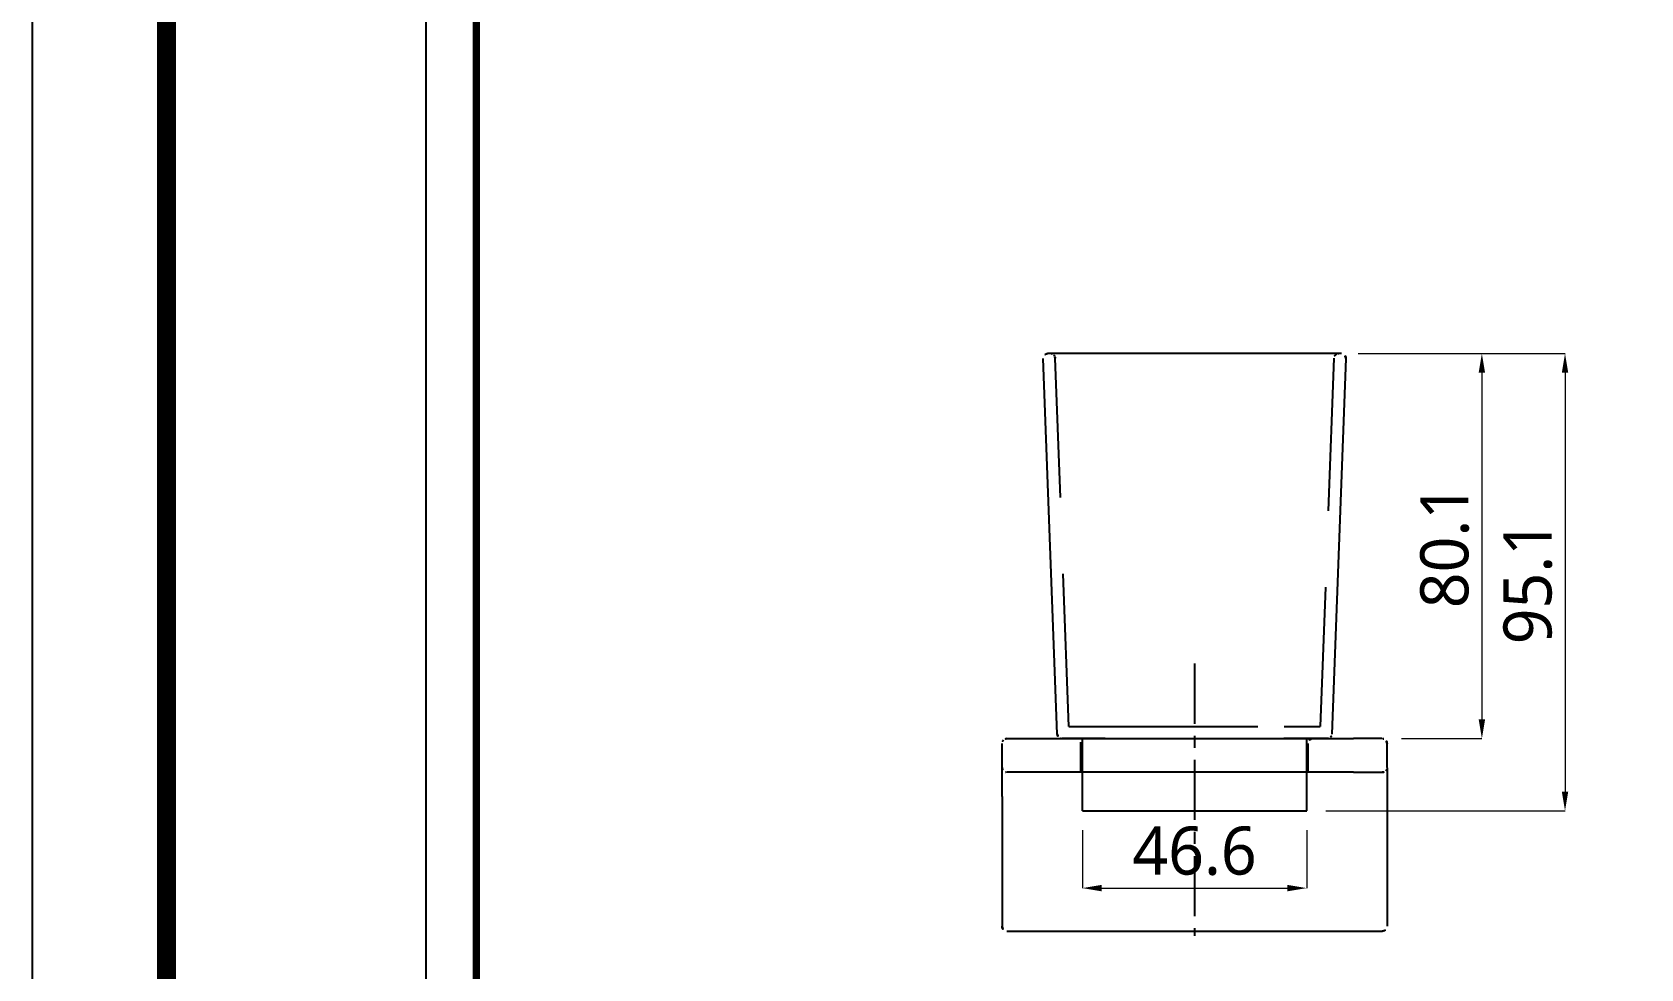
# Model space of a CAD drawing. Extents: x 16296675745 to 16296677481, y -37409619395 to -37409618123.
# Drawn here: x 16296675745 to 16296676079.2, y -37409619099.6 to -37409618904.9 of the extents above; entities that cross this region are included whole.
import ezdxf

# ---------------------------------------------------------------- set-up
doc = ezdxf.new("R2010")
doc.units = 0
doc.header["$LTSCALE"] = 10
doc.header["$MEASUREMENT"] = 0
doc.header["$PDMODE"] = 3
doc.header["$PDSIZE"] = -10
doc.linetypes.add('CENTER', pattern=[2, 1.25, -0.25, 0.25, -0.25])
doc.linetypes.add('HIDDEN2', pattern=[4.7625, 3.175, -1.5875])
doc.layers.get('0').update_dxf_attribs({"linetype": 'CONTINUOUS'})
doc.layers.get('DEFPOINTS').update_dxf_attribs({"linetype": 'CONTINUOUS'})
doc.layers.add('BODY', color=7, linetype='CONTINUOUS')
doc.styles.add('Daelim Dimension', font='')
doc.styles.get('Daelim Dimension').set_extended_font_data('NanumGothic')
doc.dimstyles.new('DEFAULT', dxfattribs={"dimscale": 2, "dimtxt": 2, "dimasz": 2, "dimexe": 0, "dimexo": 2, "dimgap": 1, "dimtad": 1, "dimdec": 1, "dimzin": 9, "dimdsep": 46, "dimtxsty": 'Daelim Dimension', "dimcen": 0.5, "dimclrd": 252, "dimclre": 252, "dimclrt": 3, "dimadec": 1, "dimazin": 0, "dimtfac": 1, "dimtdec": 1, "dimtix": 1, "dimtmove": 0, "dimatfit": 3, "dimfxl": 1, "dimtolj": 1, "dimtzin": 1, "dimlwd": 9, "dimlwe": 9, "dimarcsym": 0})

# ---------------------------------------------------------------- blocks, each defined once
blk = doc.blocks.new('*D38')
at = {"color": 5, "lineweight": 9, "ltscale": 0.5, "transparency": 16777216}
for p, q in [((16296675963.228809, -37409619070.736076), (16296675963.228809, -37409619082.804779)), ((16296676009.82881, -37409619070.736076), (16296676009.82881, -37409619082.804779)), ((16296675967.228809, -37409619082.804779), (16296676005.82881, -37409619082.804779))]:
    blk.add_line(p, q, dxfattribs=at)
at = {"color": 5, "ltscale": 0.5, "transparency": 16777216}
for points in [[(16296675967.228809, -37409619082.138107), (16296675967.228809, -37409619083.471443), (16296675963.228809, -37409619082.804779)], [(16296676005.82881, -37409619082.138107), (16296676005.82881, -37409619083.471443), (16296676009.82881, -37409619082.804779)]]:
    blk.add_solid(points, dxfattribs=at)
at = {"layer": 'DEFPOINTS', "color": 0, "ltscale": 0.5, "transparency": 16777216}
for p in [(16296675963.228809, -37409619066.736076), (16296676009.82881, -37409619066.736076), (16296676009.82881, -37409619082.804779)]:
    blk.add_point(p, dxfattribs=at)
at = {"color": 7, "ltscale": 0.5, "transparency": 16777216, "insert": (16296675986.528811, -37409619075.103783), "char_height": 10, "attachment_point": 5, "style": 'Daelim Dimension'}
blk.add_mtext('\\A1;46.6', dxfattribs=at)
blk = doc.blocks.new('*D39')
at = {"color": 5, "lineweight": 9, "ltscale": 0.5, "transparency": 16777216}
for p, q in [((16296676020.52983, -37409618971.68056), (16296676046.22128, -37409618971.68056)), ((16296676046.22128, -37409618975.68056), (16296676046.22128, -37409619047.73608)), ((16296676029.52881, -37409619051.73608), (16296676046.22128, -37409619051.73608))]:
    blk.add_line(p, q, dxfattribs=at)
at = {"color": 5, "ltscale": 0.5, "transparency": 16777216}
for points in [[(16296676045.55462, -37409618975.68056), (16296676046.88795, -37409618975.68056), (16296676046.22128, -37409618971.68056)], [(16296676045.55462, -37409619047.73608), (16296676046.88795, -37409619047.73608), (16296676046.22128, -37409619051.73608)]]:
    blk.add_solid(points, dxfattribs=at)
at = {"layer": 'DEFPOINTS', "color": 0, "ltscale": 0.5, "transparency": 16777216}
for p in [(16296676016.52983, -37409618971.68056), (16296676025.52881, -37409619051.73608), (16296676046.22128, -37409619051.73608)]:
    blk.add_point(p, dxfattribs=at)
at = {"color": 7, "ltscale": 0.5, "transparency": 16777216, "insert": (16296676038.52029, -37409619011.70832), "char_height": 10, "attachment_point": 5, "rotation": 90, "style": 'Daelim Dimension'}
blk.add_mtext('\\A1;80.1', dxfattribs=at)
blk = doc.blocks.new('*D40')
at = {"color": 5, "lineweight": 9, "ltscale": 0.5, "transparency": 16777216}
for p, q in [((16296676020.52983, -37409618971.68056), (16296676063.49526, -37409618971.68056)), ((16296676063.49526, -37409618975.68056), (16296676063.49526, -37409619062.73608)), ((16296676013.82819, -37409619066.73608), (16296676063.49526, -37409619066.73608))]:
    blk.add_line(p, q, dxfattribs=at)
at = {"color": 5, "ltscale": 0.5, "transparency": 16777216}
for points in [[(16296676062.82859, -37409618975.68056), (16296676064.16192, -37409618975.68056), (16296676063.49526, -37409618971.68056)], [(16296676062.82859, -37409619062.73608), (16296676064.16192, -37409619062.73608), (16296676063.49526, -37409619066.73608)]]:
    blk.add_solid(points, dxfattribs=at)
at = {"layer": 'DEFPOINTS', "color": 0, "ltscale": 0.5, "transparency": 16777216}
for p in [(16296676016.52983, -37409618971.68056), (16296676009.82819, -37409619066.73608), (16296676063.49526, -37409619066.73608)]:
    blk.add_point(p, dxfattribs=at)
at = {"color": 7, "ltscale": 0.5, "transparency": 16777216, "insert": (16296676055.79426, -37409619019.20832), "char_height": 10, "attachment_point": 5, "rotation": 90, "style": 'Daelim Dimension'}
blk.add_mtext('\\A1;95.1', dxfattribs=at)

msp = doc.modelspace()

# ---------------------------------------------------------------- linework, layer by layer
at = {"color": 1, "linetype": 'CENTER'}
msp.add_line((16296675986.528811, -37409619036.136078), (16296675986.528811, -37409619092.736076), dxfattribs=at)
at = {"ltscale": 0.5}
for points in [[(16296675745.032089, -37409619395.241547), (16296677481.032089, -37409619395.241547), (16296677481.032089, -37409618123.241547), (16296675745.032089, -37409618123.241547)], [(16296675826.83497, -37409619187.177101), (16296676477.83497, -37409619187.177101), (16296676477.83497, -37409618710.177101), (16296675826.83497, -37409618710.177101)]]:
    msp.add_lwpolyline(points, close=True, dxfattribs=at)
at = {"color": 5, "linetype": 'ByBlock', "lineweight": 200}
for points, const_width in [([(16296675772.947269, -37409619340.775627), (16296677452.947269, -37409619340.775627), (16296677452.947269, -37409618152.775627), (16296675772.947269, -37409618152.775627)], 4), ([(16296675837.303169, -37409619166.75238), (16296676467.303169, -37409619166.75238), (16296676467.303169, -37409618721.25238), (16296675837.303169, -37409618721.25238)], 1.5)]:
    msp.add_lwpolyline(points, close=True, dxfattribs=dict(at, const_width=const_width))
at = {"layer": 'BODY', "linetype": 'HIDDEN2'}
for p, q in [((16296675955.066259, -37409618972.734802), (16296675955.06595, -37409618972.725433)), ((16296675955.067039, -37409618972.739288), (16296675955.06628, -37409618972.735184)), ((16296675956.5278, -37409618971.680557), (16296675956.028151, -37409618971.699303)), ((16296675960.436819, -37409619049.236076), (16296675957.56452, -37409618972.641487)), ((16296676015.493099, -37409618972.641487), (16296676012.6208, -37409619049.236076)), ((16296676017.02947, -37409618971.699303), (16296676016.529831, -37409618971.680557)), ((16296676017.991341, -37409618972.735184), (16296676017.99058, -37409618972.739288)), ((16296676017.991671, -37409618972.725433), (16296676017.99136, -37409618972.734802)), ((16296675960.437389, -37409619049.236076), (16296675967.931549, -37409619049.236076)), ((16296675967.931549, -37409619049.236076), (16296676005.12607, -37409619049.236076)), ((16296676005.12607, -37409619049.236076), (16296676012.6208, -37409619049.236076)), ((16296675962.92881, -37409619058.736076), (16296675962.92881, -37409619052.736076)), ((16296675963.228809, -37409619058.736076), (16296675963.228809, -37409619051.736076)), ((16296676009.82881, -37409619058.736076), (16296676009.82881, -37409619051.736076)), ((16296676010.128811, -37409619058.736076), (16296676010.128811, -37409619052.736076))]:
    msp.add_line(p, q, dxfattribs=at)
at = {"layer": 'BODY'}
for p, q in [((16296675957.99272, -37409619050.773552), (16296675955.066429, -37409618972.739311)), ((16296676016.529831, -37409618971.680557), (16296675956.566839, -37409618971.679802)), ((16296676017.99119, -37409618972.739311), (16296676015.064911, -37409619050.773552)), ((16296675946.528811, -37409619057.736076), (16296675946.528811, -37409619052.736076)), ((16296675947.528799, -37409619051.736076), (16296675953.528811, -37409619051.736076)), ((16296675953.528811, -37409619051.736076), (16296676019.528811, -37409619051.736076)), ((16296675967.985689, -37409619051.736076), (16296675958.99201, -37409619051.736076)), ((16296675967.985689, -37409619051.736076), (16296676005.07193, -37409619051.736076)), ((16296676014.065611, -37409619051.736076), (16296676005.07193, -37409619051.736076)), ((16296676025.528811, -37409619051.736076), (16296676019.528811, -37409619051.736076)), ((16296676026.528811, -37409619057.736076), (16296676026.528811, -37409619052.736076)), ((16296675946.528799, -37409619063.736076), (16296675946.528799, -37409619057.780647)), ((16296675953.528811, -37409619058.736076), (16296675947.528799, -37409619058.736076)), ((16296676019.528811, -37409619058.736076), (16296675953.528811, -37409619058.736076)), ((16296676019.528811, -37409619058.736076), (16296676025.528811, -37409619058.736076)), ((16296676026.528811, -37409619057.780647), (16296676026.528811, -37409619063.736076)), ((16296675946.528799, -37409619063.736076), (16296675946.528799, -37409619090.736076)), ((16296676026.528811, -37409619063.736076), (16296676026.528811, -37409619090.736076)), ((16296675947.528799, -37409619091.736076), (16296676025.528811, -37409619091.736076))]:
    msp.add_line(p, q, dxfattribs=at)
at = {"layer": 'BODY', "color": 0}
for p, q in [((16296675963.228809, -37409619066.736076), (16296675963.228809, -37409619058.736076)), ((16296676009.82881, -37409619066.736076), (16296676009.82881, -37409619058.736076)), ((16296675963.228809, -37409619066.736076), (16296675973.228809, -37409619066.736076)), ((16296675973.228809, -37409619066.736076), (16296675999.82881, -37409619066.736076)), ((16296675999.82881, -37409619066.736076), (16296676009.82819, -37409619066.736076))]:
    msp.add_line(p, q, dxfattribs=at)
at = {"layer": 'BODY', "linetype": 'HIDDEN2'}
for centre, radius, start, end in [((16296675956.06513, -37409618972.698158), 0.999539, 92.12014183, 181.56337792), ((16296675956.566839, -37409618972.676247), 0.996445, 67.89400671, 92.24558198), ((16296675956.56325, -37409618972.682213), 1.003321, 26.71758373, 67.83233475), ((16296675956.58119, -37409618972.677223), 0.983981, 2.10482842, 47.08734754), ((16296676016.476431, -37409618972.677223), 0.983981, 132.91265246, 177.89517158), ((16296676016.49437, -37409618972.682213), 1.003321, 112.16766525, 153.28241627), ((16296676016.49078, -37409618972.676247), 0.996445, 87.75441802, 112.10599329), ((16296676016.9925, -37409618972.698158), 0.999539, 358.43662208, 87.87985817), ((16296675961.92881, -37409619052.736076), 0.999997, 0, 45.00007727), ((16296676011.128811, -37409619052.736076), 1, 107.83262223, 180)]:
    msp.add_arc(centre, radius, start, end, dxfattribs=at)
at = {"layer": 'BODY'}
for centre, radius, start, end in [((16296675947.528799, -37409619052.736076), 0.999997, 134.99992273, 180), ((16296675947.528799, -37409619052.736076), 0.999998, 90, 135), ((16296675958.99201, -37409619050.736076), 0.999999, 182.14813556, 252.54959456), ((16296675958.99201, -37409619050.736076), 1, 252.54949031, 270), ((16296676014.065611, -37409619050.736076), 1, 270, 313.92635586), ((16296676014.065611, -37409619050.736076), 0.999998, 313.92581648, 357.85186854), ((16296676025.528811, -37409619052.736076), 1, 72.16737777, 90), ((16296676025.528811, -37409619052.736076), 1, 0, 72.1674818), ((16296675947.528799, -37409619057.736076), 0.999999, 180, 252.1674818), ((16296675947.528799, -37409619057.736076), 0.999998, 252.16737777, 270), ((16296676025.528811, -37409619057.736076), 1, 270, 315), ((16296676025.528811, -37409619057.736076), 1, 315, 0), ((16296675947.528799, -37409619090.736076), 1, 180, 270), ((16296676025.528811, -37409619090.736076), 1, 270, 0)]:
    msp.add_arc(centre, radius, start, end, dxfattribs=at)

# ---------------------------------------------------------------- dimensions: what is measured, and where the dimension line sits
at = {"ltscale": 0.5}
for base, p2, picture, middle in [((16296676063.49526, -37409619066.736076), (16296676009.82819, -37409619066.736076), '*D40', (16296676055.79426, -37409619019.208321)), ((16296676046.221279, -37409619051.736076), (16296676025.528811, -37409619051.736076), '*D39', (16296676038.52029, -37409619011.708321))]:
    dim = msp.add_linear_dim(base=base, p1=(16296676016.529831, -37409618971.680557), p2=p2, angle=90, dimstyle='DEFAULT', override={"dimtxt": 5, "dimclrd": 5, "dimclre": 5, "dimclrt": 7}, dxfattribs=at)
    dim.commit()
    dim.dimension.update_dxf_attribs({"geometry": picture, "text_midpoint": middle})
dim = msp.add_linear_dim(base=(16296676009.82881, -37409619082.804779), p1=(16296675963.228809, -37409619066.736076), p2=(16296676009.82881, -37409619066.736076), dimstyle='DEFAULT', override={"dimtxt": 5, "dimclrd": 5, "dimclre": 5, "dimclrt": 7}, dxfattribs=at)
dim.commit()
dim.dimension.update_dxf_attribs({"geometry": '*D38', "text_midpoint": (16296675986.528811, -37409619075.103783)})

doc.saveas('drawing.dxf')
